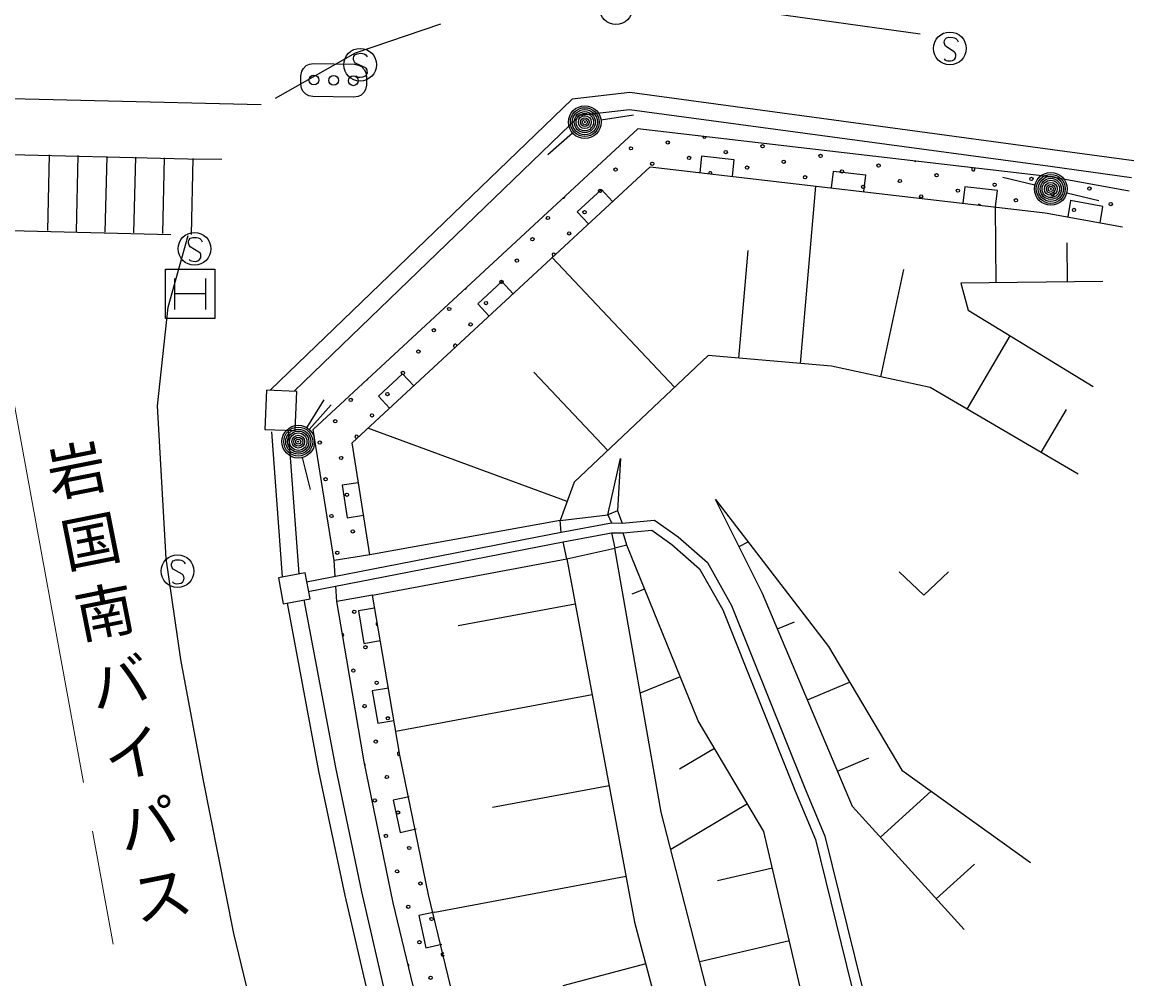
# Model space of a CAD drawing. Units: millimetres, scale not verified. Extents: x 40000 to 680000, y 20000 to 380000.
# Drawn here: x 159779 to 193580, y 248375 to 277676 of the extents above; entities that cross this region are included whole.
import ezdxf

# ---------------------------------------------------------------- set-up
doc = ezdxf.new("R2010")
doc.units = ezdxf.units.MM
doc.header["$LTSCALE"] = 1000
doc.linetypes.add('CHAIN', pattern=[18.5, 12, -1.5, 3.5, -1.5])
for name, color, linetype, lineweight in [('M-BGD', 7, 'Continuous', 25), ('M-BMK', 2, 'CHAIN', 13), ('M-STR-STRC', 7, 'Continuous', 25)]:
    doc.layers.add(name, color=color, linetype=linetype, lineweight=lineweight)
doc.styles.add('@ＭＳ ゴシック', font='')
doc.styles.get('@ＭＳ ゴシック').set_extended_font_data('@MS Gothic')

msp = doc.modelspace()

# ---------------------------------------------------------------- linework, layer by layer
at = {"layer": 'M-BGD'}
for p, q in [((182267, 277989), (187082, 277326)), ((169910, 276747), (172504, 277632)), ((187824, 277118), (187844, 277165)), ((187844, 277165), (187882, 277207)), ((187882, 277207), (187961, 277225)), ((187961, 277225), (188076, 277217)), ((188076, 277217), (188125, 277207)), ((188125, 277207), (188171, 277181)), ((188171, 277181), (188209, 277141)), ((187815, 277059), (187824, 277118)), ((187831, 276995), (187815, 277059)), ((187858, 276948), (187831, 276995)), ((188120, 276774), (187858, 276948)), ((188209, 277141), (188240, 277082)), ((167478, 275369), (169910, 276747)), ((169850, 276590), (169862, 276639)), ((169852, 276530), (169850, 276590)), ((169879, 276470), (169852, 276530)), ((169862, 276639), (169892, 276688)), ((169892, 276688), (169966, 276719)), ((169966, 276719), (170081, 276732)), ((170081, 276732), (170131, 276730)), ((170131, 276730), (170181, 276713)), ((170181, 276713), (170225, 276680)), ((170225, 276680), (170266, 276627)), ((187814, 276568), (187839, 276536)), ((187839, 276536), (187876, 276516)), ((187876, 276516), (187927, 276503)), ((187927, 276503), (188005, 276498)), ((188005, 276498), (188071, 276511)), ((188071, 276511), (188128, 276545)), ((188153, 276744), (188120, 276774)), ((188128, 276545), (188164, 276598)), ((188170, 276693), (188153, 276744)), ((188164, 276598), (188170, 276655)), ((188170, 276655), (188170, 276693)), ((168251, 276051), (168279, 276185)), ((168279, 276185), (168330, 276274)), ((168330, 276274), (168417, 276358)), ((168417, 276358), (168513, 276406)), ((168513, 276406), (168633, 276419)), ((168633, 276419), (169883, 276397)), ((169914, 276429), (169879, 276470)), ((169883, 276397), (170007, 276375)), ((170202, 276303), (169914, 276429)), ((170007, 276375), (170097, 276333)), ((170097, 276333), (170180, 276242)), ((170180, 276242), (170233, 276151)), ((170240, 276279), (170202, 276303)), ((170233, 276151), (170251, 276015)), ((170265, 276232), (170240, 276279)), ((170272, 276195), (170265, 276232)), ((170276, 276138), (170272, 276195)), ((168247, 275801), (168251, 276051)), ((169937, 276047), (169967, 276020)), ((169967, 276020), (170007, 276007)), ((170007, 276007), (170060, 276003)), ((170060, 276003), (170137, 276011)), ((170137, 276011), (170199, 276036)), ((170199, 276036), (170250, 276079)), ((170251, 276015), (170247, 275765)), ((170250, 276079), (170276, 276138)), ((168269, 275665), (168247, 275801)), ((168318, 275575), (168269, 275665)), ((168406, 275488), (168318, 275575)), ((168491, 275441), (168406, 275488)), ((170168, 275542), (170086, 275463)), ((170219, 275631), (170168, 275542)), ((170247, 275765), (170219, 275631)), ((178251, 275541), (176498, 275339)), ((191106, 273800), (178251, 275541)), ((176498, 275339), (167321, 266486)), ((168615, 275419), (168491, 275441)), ((169865, 275397), (168615, 275419)), ((169990, 275415), (169865, 275397)), ((170086, 275463), (169990, 275415)), ((176732, 274842), (168045, 266461)), ((178246, 275017), (176732, 274842)), ((177381, 274710), (178371, 274856)), ((191036, 273285), (178246, 275017)), ((178499, 274432), (168629, 265291)), ((176513, 274306), (175765, 273642)), ((191045, 272973), (178499, 274432)), ((193580, 273459), (191106, 273800)), ((180437, 273603), (180380, 273106)), ((181431, 273487), (180437, 273603)), ((181373, 272991), (181431, 273487)), ((169808, 264883), (178875, 273281)), ((178875, 273281), (190883, 271884)), ((184440, 273137), (184382, 272640)), ((185433, 273022), (184440, 273137)), ((193509, 272944), (191036, 273285)), ((185376, 272525), (185433, 273022)), ((190571, 272724), (189598, 272956)), ((193439, 272537), (191045, 272973)), ((177391, 272588), (176657, 271909)), ((177730, 272221), (177391, 272588)), ((183449, 267301), (183917, 272695)), ((188443, 272671), (188385, 272175)), ((189436, 272556), (188443, 272671)), ((189378, 272059), (189436, 272556)), ((191543, 272489), (192514, 272251)), ((191660, 272251), (191571, 271759)), ((192644, 272072), (191660, 272251)), ((176657, 271909), (176997, 271542)), ((189400, 269753), (189375, 272060)), ((190883, 271884), (193242, 271455)), ((192554, 271580), (192644, 272072)), ((164213, 269010), (164822, 271187)), ((164855, 271062), (164891, 271106)), ((164891, 271106), (164968, 271128)), ((164968, 271128), (165083, 271128)), ((165083, 271128), (165133, 271120)), ((165133, 271120), (165181, 271097)), ((165181, 271097), (165220, 271059)), ((164832, 270954), (164838, 271014)), ((164852, 270892), (164832, 270954)), ((164838, 271014), (164855, 271062)), ((164882, 270846), (164852, 270892)), ((165153, 270687), (164882, 270846)), ((165220, 271059), (165255, 271002)), ((191563, 269776), (191550, 270969)), ((164859, 270464), (164887, 270434)), ((164887, 270434), (164924, 270416)), ((164924, 270416), (164976, 270406)), ((164976, 270406), (165054, 270405)), ((165054, 270405), (165119, 270423)), ((165119, 270423), (165174, 270460)), ((165188, 270660), (165153, 270687)), ((165174, 270460), (165207, 270515)), ((165208, 270610), (165188, 270660)), ((165207, 270515), (165210, 270572)), ((165210, 270572), (165208, 270610)), ((179619, 266581), (175892, 270519)), ((181574, 267463), (181858, 270733)), ((164141, 268663), (164141, 270163)), ((164141, 270163), (165641, 270163)), ((165641, 270163), (165641, 268663)), ((185886, 266896), (186590, 270156)), ((164422, 268944), (164422, 269882)), ((165359, 268944), (165359, 269882)), ((174368, 269789), (173635, 269109)), ((174708, 269422), (174368, 269789)), ((192644, 269787), (188318, 269741)), ((188318, 269741), (188545, 268925)), ((165359, 269413), (164422, 269413)), ((173635, 269109), (173974, 268742)), ((163896, 266011), (164213, 269010)), ((188545, 268925), (192349, 266594)), ((165641, 268663), (164141, 268663)), ((188512, 265911), (189821, 268143)), ((180637, 267545), (176566, 263692)), ((184386, 267219), (180637, 267545)), ((177583, 264655), (175335, 267030)), ((187386, 266572), (184386, 267219)), ((171346, 266989), (170612, 266310)), ((171686, 266622), (171346, 266989)), ((167212, 266490), (167161, 265295)), ((168134, 266451), (167212, 266490)), ((168084, 265256), (168134, 266451)), ((191890, 263929), (187386, 266572)), ((164158, 261364), (163896, 266011)), ((168437, 265347), (168964, 266196)), ((168507, 265295), (169174, 266039)), ((170612, 266310), (170952, 265943)), ((190764, 264590), (191535, 265903)), ((167161, 265295), (168084, 265256)), ((167359, 265219), (167685, 260806)), ((168199, 260903), (167878, 265258)), ((169262, 261304), (168629, 265291)), ((176351, 263106), (170287, 265327)), ((170348, 261476), (169808, 264883)), ((168293, 264437), (168535, 263467)), ((177585, 262697), (177976, 264413)), ((177976, 264413), (177884, 262816)), ((169999, 263673), (169506, 263595)), ((176566, 263692), (176137, 262521)), ((169506, 263595), (169662, 262607)), ((182292, 260307), (180866, 263160)), ((180866, 263160), (184293, 258688)), ((169662, 262607), (170156, 262686)), ((176137, 262521), (177585, 262697)), ((177884, 262816), (177585, 262697)), ((177585, 262697), (177700, 262450)), ((177884, 262816), (178023, 262445)), ((176137, 262521), (170348, 261476)), ((176170, 262167), (176137, 262521)), ((176171, 262167), (177700, 262450)), ((177700, 262450), (178023, 262445)), ((178023, 262445), (179007, 262534)), ((179007, 262534), (179723, 262028)), ((168422, 260662), (176170, 262167)), ((176227, 261872), (177696, 262150)), ((177696, 262150), (177802, 261682)), ((177696, 262150), (178050, 262146)), ((178050, 262146), (178924, 262225)), ((178162, 261773), (178050, 262146)), ((178924, 262225), (179537, 261792)), ((179723, 262028), (180613, 261242)), ((168479, 260367), (176227, 261872)), ((176338, 261362), (176227, 261872)), ((176338, 261362), (177802, 261682)), ((178162, 261773), (177802, 261682)), ((179208, 253651), (177802, 261682)), ((180335, 256432), (178162, 261773)), ((179537, 261792), (180377, 261050)), ((181579, 261734), (181854, 261871)), ((164606, 258294), (164158, 261364)), ((164336, 261256), (164370, 261302)), ((164370, 261302), (164448, 261325)), ((164448, 261325), (164563, 261326)), ((164563, 261326), (164613, 261320)), ((164613, 261320), (164660, 261298)), ((164660, 261298), (164701, 261261)), ((170348, 261476), (169262, 261304)), ((169293, 260831), (169262, 261304)), ((170428, 260250), (176338, 261362)), ((176338, 261362), (178402, 250313)), ((164315, 261148), (164319, 261209)), ((164335, 261086), (164315, 261148)), ((164319, 261209), (164336, 261256)), ((164366, 261042), (164335, 261086)), ((164640, 260887), (164366, 261042)), ((164701, 261261), (164737, 261204)), ((180377, 261050), (181080, 259805)), ((180613, 261242), (181351, 259936)), ((186442, 260961), (187192, 260253)), ((187192, 260253), (187942, 260962)), ((164351, 260659), (164378, 260629)), ((164378, 260629), (164416, 260612)), ((164416, 260612), (164469, 260603)), ((164469, 260603), (164546, 260604)), ((164546, 260604), (164611, 260622)), ((164611, 260622), (164666, 260660)), ((164676, 260860), (164640, 260887)), ((164666, 260660), (164697, 260716)), ((164696, 260811), (164676, 260860)), ((164699, 260773), (164696, 260811)), ((164697, 260716), (164699, 260773)), ((168385, 260937), (167568, 260784)), ((167568, 260784), (167717, 259989)), ((168534, 260142), (168385, 260937)), ((169344, 260064), (169313, 260529)), ((178705, 260438), (178321, 260282)), ((185025, 253826), (182292, 260307)), ((167717, 259989), (168534, 260142)), ((167831, 260011), (168792, 254903)), ((168342, 260107), (169301, 255010)), ((170428, 260250), (169344, 260064)), ((169649, 258290), (169344, 260064)), ((170733, 258476), (170428, 260250)), ((176596, 259981), (173037, 259316)), ((181351, 259936), (183553, 254436)), ((170496, 259856), (170003, 259772)), ((170003, 259772), (170172, 258786)), ((181080, 259805), (183276, 254320)), ((182748, 259227), (183261, 259444)), ((170172, 258786), (170665, 258871)), ((184293, 258688), (186532, 254935)), ((165280, 254670), (164606, 258294)), ((170182, 255186), (169649, 258290)), ((171263, 255390), (170733, 258476)), ((179791, 257767), (178574, 257272)), ((183659, 257067), (184938, 257607)), ((170913, 257426), (170420, 257341)), ((170420, 257341), (170589, 256356)), ((177112, 257218), (171140, 256103)), ((170589, 256356), (171082, 256440)), ((182331, 253064), (180335, 256432)), ((180834, 255590), (179766, 254957)), ((172138, 251139), (171263, 255390)), ((184570, 254906), (185519, 255307)), ((168792, 254903), (169585, 251117)), ((169301, 255010), (170093, 251229)), ((171064, 250900), (170182, 255186)), ((186532, 254935), (190437, 252120)), ((166210, 249967), (165280, 254670)), ((177628, 254456), (174081, 253794)), ((183276, 254320), (183904, 252827)), ((183553, 254436), (184189, 252921)), ((185875, 252890), (187422, 254294)), ((171544, 254124), (171056, 254015)), ((171056, 254015), (171274, 253039)), ((181832, 253906), (179500, 252523)), ((180572, 248375), (179208, 253651)), ((188422, 250082), (185025, 253826)), ((171274, 253039), (171762, 253148)), ((183429, 248375), (182331, 253064)), ((184189, 252921), (185307, 248375)), ((183904, 252827), (184998, 248375)), ((182591, 251955), (180925, 251565)), ((187573, 251018), (188740, 252077)), ((178144, 251694), (172327, 250607)), ((170093, 251229), (170760, 248375)), ((172800, 248375), (172138, 251139)), ((169585, 251117), (170226, 248375)), ((171669, 248375), (171064, 250900)), ((172325, 250616), (171837, 250508)), ((171837, 250508), (172054, 249532)), ((178402, 250313), (178915, 248375)), ((166595, 248375), (166210, 249967)), ((172054, 249532), (172542, 249640)), ((183110, 249738), (180385, 249100)), ((178739, 249040), (176223, 248375))]:
    msp.add_line(p, q, dxfattribs=at)
for centre, radius in [((177835, 278103), 498), ((187989, 276880), 498), ((170055, 276384), 498), ((168649, 275919), 150), ((169249, 275908), 150), ((169849, 275897), 150), ((176887, 274638), 498), ((176887, 274638), 440), ((176887, 274638), 382), ((176887, 274638), 322), ((176887, 274638), 265), ((176887, 274638), 195), ((176887, 274638), 135), ((176887, 274638), 77.5), ((176887, 274638), 15), ((178291, 273842), 49.8), ((179409, 274019), 49.8), ((182291, 273904), 49.8), ((180056, 273549), 49.8), ((181173, 273727), 49.8), ((182938, 273434), 49.8), ((184055, 273611), 49.8), ((177821, 273195), 49.8), ((178938, 273372), 49.8), ((181821, 273257), 49.8), ((184703, 273141), 49.8), ((185820, 273318), 49.8), ((183585, 272964), 49.8), ((186467, 272848), 49.8), ((187585, 273025), 49.8), ((189350, 272732), 49.8), ((190467, 272910), 49.8), ((191057, 272608), 498), ((191057, 272608), 440), ((191057, 272608), 382), ((191057, 272608), 322), ((191057, 272608), 265), ((191057, 272608), 195), ((177351, 272548), 49.8), ((185350, 272671), 49.8), ((188232, 272555), 49.8), ((191057, 272608), 135), ((191057, 272608), 77.5), ((191057, 272608), 15), ((191114, 272440), 49.8), ((192232, 272617), 49.8), ((187115, 272378), 49.8), ((189997, 272262), 49.8), ((192879, 272147), 49.8), ((175763, 271723), 49.8), ((176881, 271900), 49.8), ((191762, 271970), 49.8), ((165016, 270786), 498), ((175293, 271076), 49.8), ((176411, 271253), 49.8), ((174823, 270428), 49.8), ((174353, 269781), 49.8), ((173883, 269134), 49.8), ((172766, 268956), 49.8), ((173413, 268486), 49.8), ((172296, 268309), 49.8), ((171826, 267662), 49.8), ((171356, 267014), 49.8), ((170885, 266367), 49.8), ((169768, 266190), 49.8), ((170415, 265720), 49.8), ((168173, 264922), 498), ((168173, 264922), 440), ((169298, 265543), 49.8), ((168173, 264922), 382), ((168173, 264922), 322), ((168173, 264922), 265), ((168173, 264922), 195), ((168173, 264922), 135), ((168173, 264922), 77.5), ((168173, 264922), 15), ((168828, 264895), 49.8), ((169475, 264425), 49.8), ((169005, 263778), 49.8), ((169652, 263308), 49.8), ((169182, 262660), 49.8), ((169830, 262190), 49.8), ((164502, 260983), 498), ((169360, 261543), 49.8), ((169877, 259749), 49.8), ((170217, 258670), 49.8), ((169848, 257960), 49.8), ((170557, 257590), 49.8), ((170188, 256881), 49.8), ((170897, 256511), 49.8), ((170528, 255802), 49.8), ((170868, 254723), 49.8), ((170498, 254013), 49.8), ((171208, 253644), 49.8), ((170838, 252934), 49.8), ((171547, 252565), 49.8), ((171178, 251855), 49.8), ((171887, 251485), 49.8), ((171518, 250776), 49.8), ((172227, 250406), 49.8), ((171858, 249697), 49.8), ((172198, 248618), 49.8)]:
    msp.add_circle(centre, radius, dxfattribs=at)
for centre, start, end in [((180526, 274197), 173.4873, 353.2394), ((186937, 273495), 236.9463, 289.7805), ((180703, 273079), 341.0335, 185.6931), ((188702, 273203), 114.9888, 51.7379), ((176233, 272370), 255.1239, 10.4902), ((188879, 272085), 33.1549, 133.5718), ((175941, 270606), 4.5295, 261.084), ((173236, 269604), 265.8821, 359.732), ((172943, 267839), 352.6854, 272.9282), ((170238, 266837), 279.0407, 346.5734), ((169945, 265072), 336.5525, 289.061), ((170587, 259379), 110.1268, 269.3588), ((169508, 259039), 293.8447, 85.6399), ((171237, 255432), 78.5084, 300.9977), ((170158, 255092), 339.2332, 44.025), ((172567, 249327), 40.6445, 344.454), ((171488, 248987), 325.0686, 61.8875)]:
    msp.add_arc(centre, 49.8, start, end, dxfattribs=at)
at = {"layer": 'M-BMK'}
msp.add_line((159479, 266358), (162775, 248375), dxfattribs=at)
at = {"layer": 'M-STR-STRC'}
for p, q in [((167041, 275167), (147112, 275629)), ((164815, 273513), (149723, 273888)), ((160600, 273643), (160543, 271340)), ((161475, 273620), (161417, 271317)), ((162349, 273597), (162292, 271294)), ((163223, 273574), (163166, 271272)), ((164097, 273552), (164040, 271249)), ((165846, 273506), (164815, 273513)), ((164972, 273529), (164915, 271226)), ((150103, 271574), (164302, 271224))]:
    msp.add_line(p, q, dxfattribs=at)

# ---------------------------------------------------------------- texts
at = {"layer": 'M-BMK', "insert": (160417, 264786), "char_height": 1320, "attachment_point": 7, "rotation": 281.3, "style": '@ＭＳ ゴシック'}
msp.add_mtext('\\T1.22;岩国南バイパス', dxfattribs=at)

doc.saveas('drawing.dxf')
